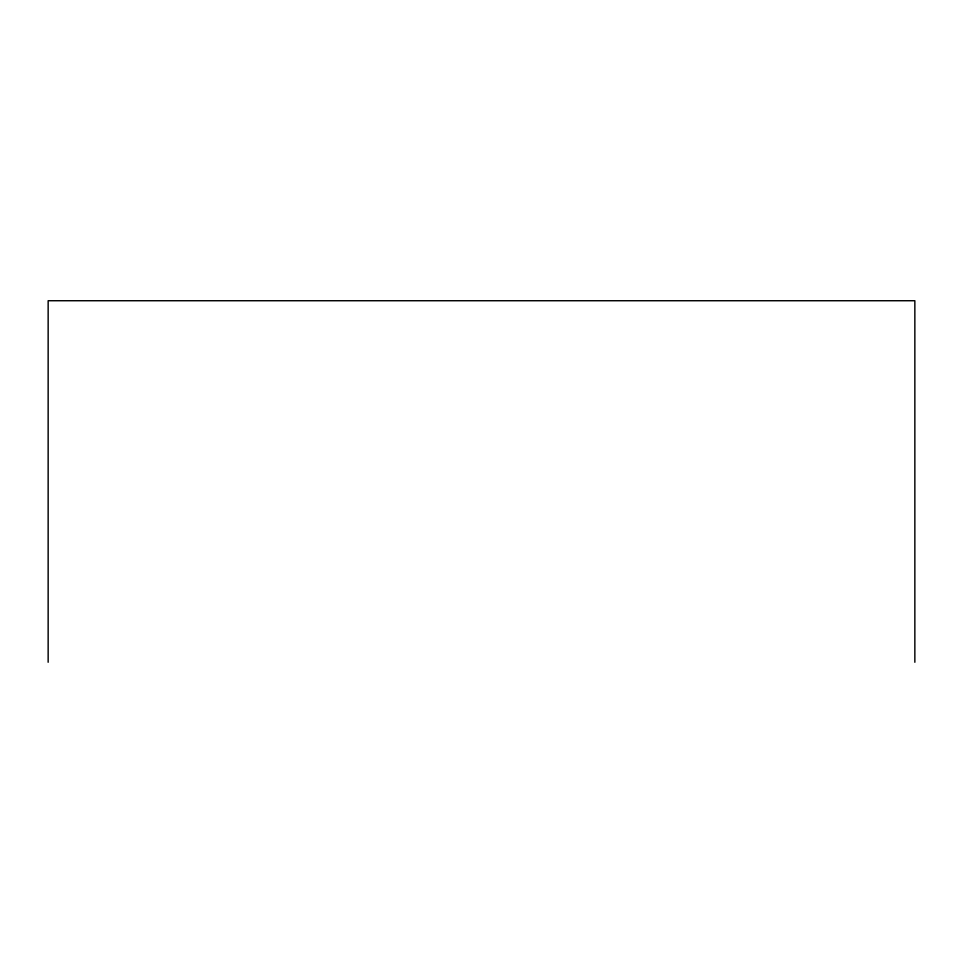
<?xml version="1.0" encoding="UTF-8"?>
<svg xmlns="http://www.w3.org/2000/svg" width="963" height="963" viewBox="0 0 963 963"><rect width="100%" height="100%" fill="white"/><g stroke="black" fill="none" stroke-linecap="round" stroke-linejoin="round"><path stroke-width="1.44" d="M914.85 662.267L914.85 300.733L48.15 300.733L48.15 662.267"/></g></svg>
